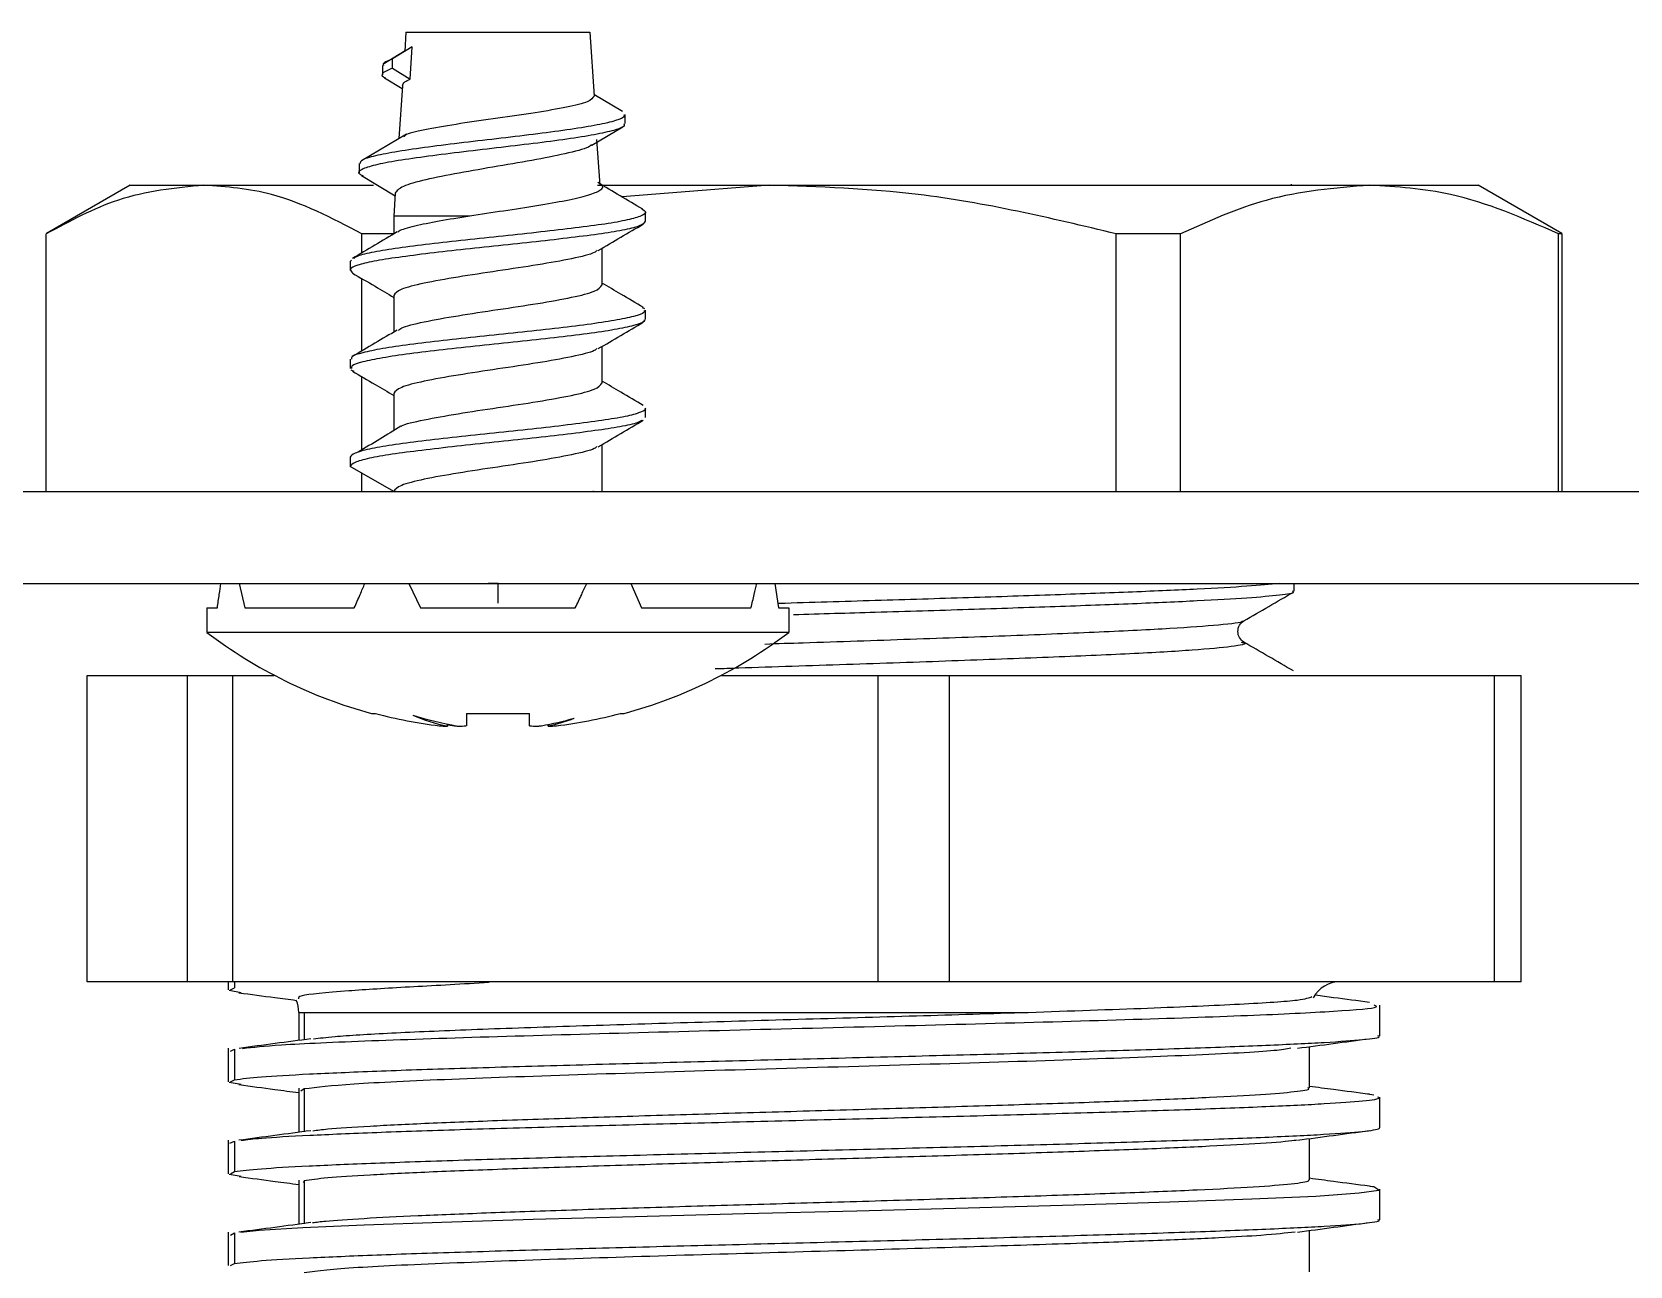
# Model space of a CAD drawing. Header units: millimetres. Extents: x 24 to 293, y 35 to 211.
# Drawn here: x 118.51 to 131.55, y 44.76 to 54.83 of the extents above; entities that cross this region are included whole.
import ezdxf

# ---------------------------------------------------------------- set-up
doc = ezdxf.new("R2010")
doc.units = ezdxf.units.MM
doc.header["$PDSIZE"] = -1

msp = doc.modelspace()

# ---------------------------------------------------------------- linework, layer by layer
at = {"color": 7, "linetype": 'Continuous', "lineweight": 25}
for p, q in [((121.564, 54.828), (121.554, 54.67)), ((121.564, 54.828), (123.064, 54.828)), ((123.064, 54.828), (123.099, 54.304)), ((121.558, 54.673), (121.374, 54.564)), ((121.614, 54.707), (121.455, 54.608)), ((121.598, 54.444), (121.614, 54.707)), ((121.372, 54.554), (121.372, 54.479)), ((121.455, 54.533), (121.455, 54.608)), ((121.455, 54.533), (121.598, 54.444)), ((121.389, 54.455), (121.534, 54.367)), ((121.535, 54.389), (121.506, 53.959)), ((123.331, 54.18), (123.098, 54.318)), ((123.352, 54.08), (123.352, 54.155)), ((123.082, 53.904), (123.333, 54.055)), ((121.567, 53.995), (121.2, 53.778)), ((123.148, 53.578), (123.123, 53.951)), ((121.181, 53.755), (121.181, 53.68)), ((121.2, 53.656), (121.475, 53.492)), ((119.314, 53.578), (118.63, 53.183)), ((119.314, 53.578), (119.915, 53.578)), ((119.915, 53.578), (121.298, 53.578)), ((121.477, 53.513), (121.464, 53.324)), ((123.127, 53.578), (124.53, 53.578)), ((124.53, 53.578), (123.328, 53.482)), ((124.53, 53.578), (129.429, 53.578)), ((128.792, 53.578), (128.792, 53.586)), ((129.429, 53.578), (130.314, 53.578)), ((130.998, 53.183), (130.314, 53.578)), ((123.519, 53.283), (123.519, 53.359)), ((121.464, 53.328), (121.464, 53.179)), ((118.627, 51.078), (118.627, 53.181)), ((121.464, 53.181), (121.204, 53.181)), ((121.204, 53.025), (121.204, 53.181)), ((127.361, 51.078), (127.361, 53.181)), ((127.887, 53.181), (127.361, 53.181)), ((127.887, 51.078), (127.887, 53.181)), ((130.971, 51.078), (130.971, 53.181)), ((131.002, 53.181), (130.971, 53.181)), ((131.002, 51.078), (131.002, 53.181)), ((121.109, 52.959), (121.109, 52.883)), ((121.112, 52.966), (121.117, 52.958)), ((123.164, 53.062), (123.164, 52.763)), ((121.204, 52.225), (121.204, 52.816)), ((121.464, 52.678), (121.464, 52.379)), ((123.492, 52.581), (123.512, 52.572)), ((123.519, 52.483), (123.519, 52.559)), ((123.164, 52.262), (123.164, 51.963)), ((121.109, 52.159), (121.109, 52.083)), ((121.115, 52.071), (121.139, 52.06)), ((121.204, 51.418), (121.204, 52.016)), ((121.464, 51.878), (121.464, 51.575)), ((123.519, 51.683), (123.519, 51.759)), ((123.164, 51.462), (123.164, 51.078)), ((121.109, 51.358), (121.109, 51.283)), ((121.464, 51.078), (121.109, 51.283)), ((121.204, 51.078), (121.204, 51.229)), ((38.564, 51.078), (136.064, 51.078)), ((38.564, 50.328), (136.064, 50.328)), ((120.202, 50.328), (120.249, 50.128)), ((121.588, 50.328), (121.683, 50.128)), ((123.4, 50.328), (123.487, 50.128)), ((124.576, 50.328), (124.604, 50.128)), ((128.814, 50.264), (128.814, 50.328)), ((119.939, 50.128), (119.939, 49.928)), ((119.939, 50.128), (120.025, 50.128)), ((120.249, 50.128), (121.142, 50.128)), ((121.683, 50.128), (122.946, 50.128)), ((123.487, 50.128), (124.38, 50.128)), ((124.604, 50.128), (124.689, 50.128)), ((124.689, 50.128), (124.689, 49.928)), ((124.689, 49.928), (119.939, 49.928)), ((118.962, 47.078), (118.962, 49.578)), ((118.962, 49.578), (119.782, 49.578)), ((119.782, 47.078), (119.782, 49.578)), ((119.782, 49.578), (120.148, 49.578)), ((120.148, 49.578), (120.148, 47.078)), ((120.148, 49.578), (120.489, 49.578)), ((124.139, 49.578), (125.417, 49.578)), ((125.417, 47.078), (125.417, 49.578)), ((125.417, 49.578), (126.001, 49.578)), ((126.001, 47.078), (126.001, 49.578)), ((126.001, 49.578), (130.449, 49.578)), ((130.449, 47.078), (130.449, 49.578)), ((130.449, 49.578), (130.667, 49.578)), ((130.667, 47.078), (130.667, 49.578)), ((121.283, 49.266), (121.316, 49.266)), ((121.904, 49.179), (121.903, 49.164)), ((121.903, 49.164), (121.904, 49.179)), ((122.057, 49.266), (122.572, 49.266)), ((122.057, 49.266), (122.057, 49.166)), ((122.572, 49.166), (122.572, 49.266)), ((122.725, 49.177), (122.725, 49.166)), ((122.725, 49.164), (122.725, 49.177)), ((123.313, 49.266), (123.345, 49.266)), ((121.903, 49.164), (121.903, 49.164)), ((121.957, 49.169), (121.959, 49.166)), ((119.782, 47.078), (118.962, 47.078)), ((120.148, 47.078), (119.782, 47.078)), ((120.114, 47.078), (120.114, 47.011)), ((120.219, 46.988), (120.12, 47.005)), ((120.132, 47.011), (120.164, 47.028)), ((125.417, 47.078), (120.148, 47.078)), ((120.164, 47.078), (120.164, 47.028)), ((126.001, 47.078), (125.417, 47.078)), ((130.449, 47.078), (126.001, 47.078)), ((130.667, 47.078), (130.449, 47.078)), ((120.689, 46.828), (120.689, 46.599)), ((120.689, 46.828), (120.733, 46.828)), ((120.733, 46.828), (126.643, 46.828)), ((120.733, 46.828), (120.733, 46.603)), ((129.514, 46.636), (129.514, 46.886)), ((120.114, 46.536), (120.114, 46.261)), ((120.132, 46.511), (120.164, 46.528)), ((120.164, 46.528), (120.164, 46.278)), ((128.939, 46.211), (128.939, 46.548)), ((120.219, 46.238), (120.12, 46.255)), ((120.132, 46.261), (120.164, 46.278)), ((120.689, 46.209), (120.689, 45.849)), ((120.733, 46.203), (120.705, 46.186)), ((120.733, 46.203), (120.733, 45.853)), ((129.465, 46.153), (129.412, 46.159)), ((129.514, 45.886), (129.514, 46.136)), ((120.114, 45.784), (120.114, 45.511)), ((128.939, 45.461), (128.939, 45.798)), ((120.126, 45.761), (120.164, 45.778)), ((120.164, 45.778), (120.164, 45.528)), ((120.132, 45.511), (120.164, 45.528)), ((120.22, 45.488), (120.12, 45.505)), ((120.689, 45.458), (120.689, 45.099)), ((120.733, 45.453), (120.724, 45.436)), ((120.733, 45.453), (120.733, 45.103)), ((129.514, 45.136), (129.514, 45.386)), ((120.114, 45.034), (120.114, 44.761)), ((120.131, 45.011), (120.164, 45.028)), ((120.164, 45.028), (120.164, 44.778)), ((128.939, 44.711), (128.939, 45.048)), ((120.132, 44.761), (120.164, 44.778))]:
    msp.add_line(p, q, dxfattribs=at)
at = {"color": 7, "linetype": 'Continuous'}
for q in [(122.234, 50.328), (122.234, 50.328), (122.314, 50.167), (122.314, 50.167)]:
    msp.add_line((122.314, 50.328), q, dxfattribs=at)
at = {"color": 7, "linetype": 'Continuous', "lineweight": 25, "flags": 128}
for points in [[(121.904, 49.177), (121.926, 49.172), (121.959, 49.166)], [(122.725, 49.164), (122.725, 49.164), (122.725, 49.164), (122.725, 49.164), (122.725, 49.165), (122.725, 49.165), (122.725, 49.165), (122.725, 49.166), (122.725, 49.166)], [(120.216, 45.034), (120.366, 45.05), (120.723, 45.072), (121.224, 45.095), (121.858, 45.117), (122.603, 45.14), (123.436, 45.163), (124.327, 45.186), (125.244, 45.209), (126.153, 45.233), (127.017, 45.257), (127.799, 45.281), (128.468, 45.305), (128.991, 45.329), (129.343, 45.354), (129.505, 45.378), (129.465, 45.403), (129.465, 45.403), (129.465, 45.403), (129.465, 45.403), (129.465, 45.403), (129.465, 45.403), (129.465, 45.403), (129.465, 45.403), (129.465, 45.403), (129.465, 45.403), (129.465, 45.403), (129.464, 45.403), (129.464, 45.403), (129.462, 45.404), (129.46, 45.404), (129.453, 45.405), (129.436, 45.408), (129.427, 45.409)]]:
    msp.add_lwpolyline(points, dxfattribs=at)
at = {"color": 7, "linetype": 'Continuous', "lineweight": 25}
for centre, radius, start, end in [((122.314, 53.054), 3.925, 232.7686, 254.7719), ((122.314, 53.054), 3.925, 285.2281, 307.2314), ((122.314, 53.054), 3.917, 255.233, 262.9643), ((122.479, 51.971), 2.85, 252.4405, 259.986), ((122.187, 50.56), 1.425, 246.5225, 258.5064), ((122.172, 51.911), 2.789, 280.2753, 285.9192), ((122.425, 50.577), 1.443, 282.0223, 290.7822), ((122.314, 53.054), 3.917, 277.0357, 284.767), ((121.945, 51.115), 1.952, 266.7409, 268.7571), ((122.315, 53.066), 3.916, 264.7964, 265.218), ((122.315, 53.066), 3.916, 265.1547, 265.218), ((121.945, 51.129), 1.966, 271.2423, 273.2487), ((122.683, 51.129), 1.966, 266.7513, 268.7577), ((122.314, 53.066), 3.916, 274.782, 275.2036), ((122.683, 51.115), 1.952, 271.2429, 273.2591), ((129.189, 46.828), 0.25, 90, 151.519), ((120.439, 46.828), 0.25, 0, 23.3048)]:
    msp.add_arc(centre, radius, start, end, dxfattribs=at)
for points, knots in [([(121.455, 54.533), (121.427, 54.521), (121.37, 54.497), (121.359, 54.471), (121.392, 54.456), (121.397, 54.454)], [0, 0, 0, 0, 0.448369, 0.900389, 1, 1, 1, 1]), ([(121.455, 54.608), (121.423, 54.596), (121.373, 54.578), (121.379, 54.56), (121.381, 54.554)], [0, 0, 0, 0, 0.661203, 1, 1, 1, 1]), ([(121.535, 54.389), (121.539, 54.4), (121.546, 54.418), (121.582, 54.436), (121.598, 54.444)], [0, 0, 0, 0, 0.560313, 1, 1, 1, 1]), ([(123.099, 54.304), (123.088, 54.289), (123.067, 54.259), (122.887, 54.214), (122.626, 54.169), (122.314, 54.125), (121.999, 54.08), (121.736, 54.035), (121.573, 53.999), (121.55, 53.978), (121.543, 53.972)], [0, 0, 0, 0, 0.133346, 0.267188, 0.401526, 0.53636, 0.67169, 0.807516, 0.943838, 1, 1, 1, 1]), ([(123.342, 54.155), (123.345, 54.15), (123.354, 54.133), (123.284, 54.105), (123.136, 54.069), (122.915, 54.033), (122.643, 53.997), (122.341, 53.961), (122.032, 53.925), (121.74, 53.889), (121.49, 53.853), (121.303, 53.817), (121.194, 53.784), (121.191, 53.764), (121.189, 53.755)], [0, 0, 0, 0, 0.032565, 0.1191, 0.206361, 0.2943, 0.382957, 0.472301, 0.562355, 0.653104, 0.744554, 0.836709, 0.929556, 1, 1, 1, 1]), ([(123.342, 54.08), (123.345, 54.075), (123.354, 54.058), (123.284, 54.03), (123.136, 53.994), (122.915, 53.958), (122.643, 53.922), (122.341, 53.886), (122.032, 53.85), (121.74, 53.814), (121.49, 53.778), (121.3, 53.742), (121.195, 53.707), (121.163, 53.677), (121.202, 53.66), (121.214, 53.655)], [0, 0, 0, 0, 0.030573, 0.111814, 0.193736, 0.276295, 0.359528, 0.443407, 0.527951, 0.613148, 0.699003, 0.78552, 0.872687, 0.960524, 1, 1, 1, 1]), ([(123.078, 53.909), (123.075, 53.905), (123.055, 53.882), (122.9, 53.841), (122.638, 53.787), (122.314, 53.732), (121.989, 53.677), (121.713, 53.622), (121.518, 53.567), (121.49, 53.531), (121.477, 53.513)], [0, 0, 0, 0, 0.0322731, 0.1687353, 0.3057922, 0.4434439, 0.5816905, 0.720532, 0.8599685, 1, 1, 1, 1]), ([(119.915, 53.578), (119.679, 53.555), (119.244, 53.512), (118.821, 53.285), (118.627, 53.181)], [0, 0, 0, 0, 0.5422, 1, 1, 1, 1]), ([(121.204, 53.181), (120.96, 53.309), (120.535, 53.531), (120.1, 53.564), (119.915, 53.578)], [0, 0, 0, 0, 0.57555, 1, 1, 1, 1]), ([(122.084, 53.328), (122.176, 53.342), (122.361, 53.37), (122.639, 53.412), (122.879, 53.454), (123.063, 53.496), (123.157, 53.538), (123.183, 53.567), (123.151, 53.583), (123.147, 53.585)], [0, 0, 0, 0, 0.163219, 0.326437, 0.489656, 0.652875, 0.816093, 0.979312, 1, 1, 1, 1]), ([(123.496, 53.383), (123.434, 53.419), (123.312, 53.491), (123.19, 53.564), (123.129, 53.6)], [0, 0, 0, 0, 0.501384, 1, 1, 1, 1]), ([(127.361, 53.181), (126.824, 53.309), (125.892, 53.531), (124.936, 53.564), (124.53, 53.578)], [0, 0, 0, 0, 0.57555, 1, 1, 1, 1]), ([(129.429, 53.578), (129.146, 53.555), (128.625, 53.512), (128.118, 53.285), (127.887, 53.181)], [0, 0, 0, 0, 0.5422, 1, 1, 1, 1]), ([(130.971, 53.181), (130.679, 53.309), (130.171, 53.531), (129.65, 53.564), (129.429, 53.578)], [0, 0, 0, 0, 0.57555, 1, 1, 1, 1]), ([(123.486, 53.385), (123.501, 53.376), (123.535, 53.357), (123.494, 53.327), (123.382, 53.294), (123.197, 53.261), (122.953, 53.229), (122.668, 53.196), (122.359, 53.163), (122.047, 53.13), (121.753, 53.097), (121.495, 53.064), (121.296, 53.032), (121.171, 53.004), (121.147, 52.987), (121.139, 52.981)], [0, 0, 0, 0, 0.061403, 0.142742, 0.22412, 0.305458, 0.386837, 0.468174, 0.549553, 0.630891, 0.71227, 0.793608, 0.874986, 0.956326, 1, 1, 1, 1]), ([(123.517, 53.283), (123.511, 53.273), (123.498, 53.251), (123.381, 53.219), (123.197, 53.186), (122.953, 53.154), (122.668, 53.121), (122.359, 53.088), (122.047, 53.055), (121.753, 53.022), (121.496, 52.989), (121.293, 52.957), (121.158, 52.924), (121.096, 52.892), (121.12, 52.87), (121.131, 52.86)], [0, 0, 0, 0, 0.073493, 0.15108, 0.228628, 0.306215, 0.383762, 0.461349, 0.538897, 0.616483, 0.694031, 0.771617, 0.849167, 0.926751, 1, 1, 1, 1]), ([(121.464, 53.328), (121.473, 53.328), (121.49, 53.328), (121.626, 53.328), (121.826, 53.328), (121.998, 53.328), (122.084, 53.328)], [0, 0, 0, 0, 0.25, 0.5, 0.75, 1, 1, 1, 1]), ([(121.498, 53.194), (121.501, 53.198), (121.516, 53.215), (121.63, 53.246), (121.825, 53.287), (121.998, 53.314), (122.084, 53.328)], [0, 0, 0, 0, 0.0758489, 0.3838993, 0.6919496, 1, 1, 1, 1]), ([(123.134, 53.044), (123.195, 53.081), (123.318, 53.153), (123.44, 53.225), (123.502, 53.261)], [0, 0, 0, 0, 0.49852, 1, 1, 1, 1]), ([(121.493, 53.196), (121.432, 53.16), (121.31, 53.088), (121.188, 53.016), (121.127, 52.98)], [0, 0, 0, 0, 0.498658, 1, 1, 1, 1]), ([(123.123, 53.047), (123.117, 53.04), (123.094, 53.018), (122.926, 52.978), (122.649, 52.928), (122.314, 52.878), (121.98, 52.828), (121.699, 52.778), (121.503, 52.728), (121.477, 52.695), (121.464, 52.678)], [0, 0, 0, 0, 0.049585, 0.185358, 0.321132, 0.456906, 0.592679, 0.728453, 0.864226, 1, 1, 1, 1]), ([(121.127, 52.861), (121.189, 52.825), (121.301, 52.759), (121.413, 52.692), (121.464, 52.662)], [0, 0, 0, 0, 0.546224, 1, 1, 1, 1]), ([(121.504, 52.394), (121.511, 52.4), (121.534, 52.423), (121.703, 52.463), (121.979, 52.513), (122.315, 52.563), (122.648, 52.613), (122.929, 52.663), (123.126, 52.713), (123.152, 52.746), (123.164, 52.763)], [0, 0, 0, 0, 0.051376, 0.186893, 0.322411, 0.457929, 0.593447, 0.728964, 0.864482, 1, 1, 1, 1]), ([(123.502, 52.58), (123.441, 52.616), (123.328, 52.682), (123.216, 52.749), (123.164, 52.779)], [0, 0, 0, 0, 0.543908, 1, 1, 1, 1]), ([(123.509, 52.558), (123.511, 52.552), (123.514, 52.535), (123.431, 52.507), (123.276, 52.474), (123.052, 52.441), (122.781, 52.408), (122.478, 52.375), (122.165, 52.343), (121.862, 52.31), (121.589, 52.277), (121.363, 52.244), (121.202, 52.211), (121.116, 52.183), (121.118, 52.165), (121.119, 52.158)], [0, 0, 0, 0, 0.046495, 0.128528, 0.210554, 0.292585, 0.374613, 0.456642, 0.538673, 0.620698, 0.702732, 0.784755, 0.866791, 0.948811, 1, 1, 1, 1]), ([(123.509, 52.483), (123.511, 52.477), (123.514, 52.46), (123.431, 52.432), (123.276, 52.399), (123.052, 52.366), (122.781, 52.333), (122.478, 52.3), (122.165, 52.268), (121.862, 52.235), (121.589, 52.202), (121.363, 52.169), (121.202, 52.136), (121.116, 52.108), (121.118, 52.09), (121.119, 52.083)], [0, 0, 0, 0, 0.04652, 0.128596, 0.210665, 0.292739, 0.37481, 0.456881, 0.538955, 0.621024, 0.703101, 0.785167, 0.867246, 0.949309, 1, 1, 1, 1]), ([(123.134, 52.244), (123.195, 52.28), (123.317, 52.353), (123.44, 52.425), (123.501, 52.461)], [0, 0, 0, 0, 0.498544, 1, 1, 1, 1]), ([(121.493, 52.396), (121.432, 52.36), (121.311, 52.288), (121.188, 52.216), (121.127, 52.18)], [0, 0, 0, 0, 0.498754, 1, 1, 1, 1]), ([(123.123, 52.246), (123.117, 52.24), (123.094, 52.218), (122.926, 52.178), (122.649, 52.128), (122.314, 52.078), (121.98, 52.028), (121.699, 51.978), (121.503, 51.928), (121.477, 51.895), (121.464, 51.878)], [0, 0, 0, 0, 0.0491732, 0.1850056, 0.320838, 0.4566704, 0.5925028, 0.7283352, 0.8641676, 1, 1, 1, 1]), ([(121.127, 52.061), (121.189, 52.025), (121.301, 51.959), (121.413, 51.892), (121.464, 51.862)], [0, 0, 0, 0, 0.546615, 1, 1, 1, 1]), ([(121.525, 51.61), (121.526, 51.611), (121.548, 51.629), (121.706, 51.663), (121.978, 51.713), (122.315, 51.763), (122.648, 51.813), (122.929, 51.863), (123.126, 51.913), (123.152, 51.946), (123.164, 51.963)], [0, 0, 0, 0, 0.008918, 0.150501, 0.292084, 0.433667, 0.57525, 0.716834, 0.858417, 1, 1, 1, 1]), ([(123.501, 51.78), (123.44, 51.816), (123.327, 51.882), (123.215, 51.949), (123.164, 51.979)], [0, 0, 0, 0, 0.5442961, 1, 1, 1, 1]), ([(123.513, 51.758), (123.515, 51.756), (123.527, 51.743), (123.471, 51.719), (123.345, 51.686), (123.143, 51.654), (122.889, 51.621), (122.596, 51.588), (122.284, 51.555), (121.975, 51.522), (121.688, 51.489), (121.442, 51.457), (121.255, 51.424), (121.133, 51.391), (121.117, 51.369), (121.109, 51.358)], [0, 0, 0, 0, 0.0152392, 0.0972836, 0.1793683, 0.2614121, 0.3434973, 0.4255406, 0.5076259, 0.5896693, 0.6717544, 0.7537993, 0.8358852, 0.917923, 1, 1, 1, 1]), ([(123.489, 51.66), (123.482, 51.654), (123.46, 51.638), (123.341, 51.611), (123.144, 51.579), (122.888, 51.546), (122.596, 51.513), (122.284, 51.48), (121.975, 51.447), (121.688, 51.414), (121.442, 51.382), (121.255, 51.349), (121.133, 51.316), (121.117, 51.294), (121.109, 51.283)], [0, 0, 0, 0, 0.040849, 0.1280653, 0.2152382, 0.3024551, 0.3896275, 0.4768444, 0.5640169, 0.6512336, 0.7384077, 0.8256254, 0.9127918, 1, 1, 1, 1]), ([(123.134, 51.444), (123.195, 51.48), (123.317, 51.553), (123.44, 51.625), (123.501, 51.661)], [0, 0, 0, 0, 0.498576, 1, 1, 1, 1]), ([(121.523, 51.611), (121.465, 51.576), (121.35, 51.505), (121.233, 51.435), (121.174, 51.4)], [0, 0, 0, 0, 0.4997054, 1, 1, 1, 1]), ([(123.123, 51.446), (123.117, 51.44), (123.094, 51.418), (122.926, 51.378), (122.649, 51.328), (122.314, 51.278), (121.98, 51.228), (121.699, 51.178), (121.503, 51.128), (121.477, 51.095), (121.464, 51.078)], [0, 0, 0, 0, 0.0488, 0.184686, 0.320571, 0.456457, 0.592343, 0.728229, 0.864114, 1, 1, 1, 1]), ([(120.025, 50.128), (120.03, 50.165), (120.039, 50.232), (120.049, 50.298), (120.053, 50.328)], [0, 0, 0, 0, 0.5525358, 1, 1, 1, 1]), ([(121.142, 50.128), (121.158, 50.165), (121.187, 50.232), (121.216, 50.298), (121.229, 50.328)], [0, 0, 0, 0, 0.552536, 1, 1, 1, 1]), ([(122.946, 50.128), (122.964, 50.165), (122.995, 50.232), (123.026, 50.298), (123.04, 50.328)], [0, 0, 0, 0, 0.552536, 1, 1, 1, 1]), ([(124.38, 50.128), (124.389, 50.165), (124.405, 50.232), (124.42, 50.298), (124.427, 50.328)], [0, 0, 0, 0, 0.5525358, 1, 1, 1, 1]), ([(128.692, 50.328), (128.614, 50.32), (128.457, 50.305), (128.041, 50.281), (127.512, 50.258), (126.877, 50.235), (126.163, 50.211), (125.398, 50.188), (124.865, 50.172), (124.603, 50.164), (124.599, 50.164)], [0, 0, 0, 0, 0.142566, 0.285133, 0.427701, 0.570268, 0.712835, 0.855403, 0.99797, 1, 1, 1, 1]), ([(124.728, 50.074), (124.951, 50.081), (125.436, 50.095), (126.163, 50.117), (126.877, 50.141), (127.512, 50.164), (128.042, 50.188), (128.452, 50.211), (128.71, 50.235), (128.825, 50.252), (128.804, 50.262), (128.799, 50.264)], [0, 0, 0, 0, 0.104652, 0.227977, 0.351302, 0.474627, 0.597952, 0.721277, 0.844602, 0.967927, 1, 1, 1, 1]), ([(128.403, 50.023), (128.471, 50.062), (128.606, 50.141), (128.742, 50.219), (128.809, 50.258)], [0, 0, 0, 0, 0.499969, 1, 1, 1, 1]), ([(128.386, 50.023), (128.389, 50.021), (128.402, 50.01), (128.219, 49.988), (127.831, 49.959), (127.247, 49.93), (126.519, 49.901), (125.69, 49.871), (124.993, 49.848), (124.598, 49.835), (124.494, 49.831)], [0, 0, 0, 0, 0.028387, 0.181183, 0.334004, 0.486802, 0.639621, 0.792421, 0.945238, 1, 1, 1, 1]), ([(128.402, 49.849), (128.389, 49.86), (128.363, 49.882), (128.35, 49.936), (128.363, 49.991), (128.389, 50.012), (128.402, 50.023)], [0, 0, 0, 0, 0.251252, 0.499973, 0.748817, 1, 1, 1, 1]), ([(128.382, 49.849), (128.392, 49.847), (128.444, 49.835), (128.324, 49.813), (128.015, 49.783), (127.499, 49.754), (126.825, 49.725), (126.03, 49.695), (125.165, 49.666), (124.497, 49.644), (124.152, 49.632), (124.088, 49.63)], [0, 0, 0, 0, 0.032738, 0.16659, 0.300465, 0.434319, 0.568184, 0.702042, 0.83592, 0.969777, 1, 1, 1, 1]), ([(128.808, 49.614), (128.741, 49.653), (128.605, 49.732), (128.47, 49.81), (128.402, 49.849)], [0, 0, 0, 0, 0.500032, 1, 1, 1, 1]), ([(120.2, 46.988), (120.298, 46.975), (120.454, 46.954), (120.61, 46.934), (120.668, 46.926)], [0, 0, 0, 0, 0.628168, 1, 1, 1, 1]), ([(122.161, 47.078), (122.183, 47.078), (122.207, 47.078), (122.236, 47.077), (122.24, 47.077), (122.242, 47.076), (122.244, 47.076), (122.244, 47.075), (122.236, 47.072), (122.004, 47.056), (121.562, 47.034), (121.014, 46.999), (120.685, 46.968), (120.687, 46.947), (120.688, 46.939)], [0, 0, 0, 0, 0.017774, 0.019862, 0.020644, 0.021326, 0.022001, 0.022764, 0.02479, 0.04212, 0.269385, 0.502643, 0.817195, 1, 1, 1, 1]), ([(129.428, 46.909), (129.33, 46.922), (129.184, 46.941), (129.037, 46.961), (128.988, 46.968)], [0, 0, 0, 0, 0.665924, 1, 1, 1, 1]), ([(120.23, 46.534), (120.317, 46.544), (120.509, 46.565), (121.242, 46.597), (122.275, 46.631), (123.527, 46.666), (124.882, 46.7), (126.233, 46.735), (127.466, 46.769), (128.486, 46.803), (129.18, 46.838), (129.519, 46.865), (129.479, 46.881), (129.467, 46.886)], [0, 0, 0, 0, 0.080932, 0.178659, 0.276386, 0.374112, 0.471839, 0.569566, 0.667292, 0.765019, 0.862746, 0.960472, 1, 1, 1, 1]), ([(120.81, 46.612), (120.86, 46.618), (120.981, 46.634), (121.422, 46.66), (122.072, 46.688), (122.881, 46.716), (123.795, 46.744), (124.764, 46.772), (125.743, 46.8), (126.343, 46.819), (126.643, 46.828)], [0, 0, 0, 0, 0.08996, 0.219966, 0.349971, 0.479977, 0.609983, 0.739989, 0.869994, 1, 1, 1, 1]), ([(126.643, 46.828), (126.983, 46.84), (127.664, 46.863), (128.413, 46.896), (128.887, 46.927), (128.936, 46.947), (128.958, 46.956)], [0, 0, 0, 0, 0.257605, 0.515747, 0.779358, 1, 1, 1, 1]), ([(120.164, 46.278), (120.226, 46.286), (120.349, 46.302), (120.754, 46.325), (121.302, 46.349), (121.989, 46.372), (122.783, 46.395), (123.656, 46.419), (124.573, 46.442), (125.499, 46.466), (126.399, 46.489), (127.238, 46.513), (127.984, 46.536), (128.607, 46.56), (129.089, 46.583), (129.392, 46.606), (129.527, 46.624), (129.502, 46.634), (129.497, 46.636)], [0, 0, 0, 0, 0.065531, 0.131061, 0.196592, 0.262123, 0.327653, 0.393184, 0.458715, 0.524245, 0.589776, 0.655307, 0.720837, 0.786368, 0.851899, 0.917429, 0.98296, 1, 1, 1, 1]), ([(120.788, 46.612), (120.691, 46.599), (120.495, 46.573), (120.3, 46.547), (120.202, 46.534)], [0, 0, 0, 0, 0.499382, 1, 1, 1, 1]), ([(128.84, 46.535), (128.938, 46.548), (129.133, 46.574), (129.329, 46.6), (129.427, 46.613)], [0, 0, 0, 0, 0.499376, 1, 1, 1, 1]), ([(128.787, 46.535), (128.75, 46.528), (128.638, 46.509), (127.996, 46.477), (126.97, 46.438), (125.691, 46.399), (124.327, 46.36), (123.01, 46.32), (121.893, 46.281), (121.055, 46.242), (120.84, 46.216), (120.733, 46.203)], [0, 0, 0, 0, 0.057466, 0.175283, 0.2931, 0.410916, 0.528733, 0.64655, 0.764367, 0.882183, 1, 1, 1, 1]), ([(120.201, 46.238), (120.298, 46.225), (120.461, 46.203), (120.624, 46.182), (120.689, 46.173)], [0, 0, 0, 0, 0.599983, 1, 1, 1, 1]), ([(120.804, 45.862), (120.84, 45.867), (120.932, 45.88), (121.253, 45.9), (121.731, 45.924), (122.335, 45.947), (123.032, 45.97), (123.797, 45.994), (124.602, 46.017), (125.415, 46.041), (126.205, 46.064), (126.941, 46.088), (127.596, 46.111), (128.143, 46.135), (128.566, 46.158), (128.832, 46.181), (128.951, 46.199), (128.929, 46.209), (128.924, 46.211)], [0, 0, 0, 0, 0.042514, 0.109659, 0.176804, 0.243949, 0.311094, 0.378239, 0.445384, 0.512528, 0.579673, 0.646818, 0.713963, 0.781108, 0.848253, 0.915398, 0.982543, 1, 1, 1, 1]), ([(129.429, 46.159), (129.331, 46.172), (129.168, 46.193), (129.005, 46.215), (128.939, 46.224)], [0, 0, 0, 0, 0.600154, 1, 1, 1, 1]), ([(120.219, 45.784), (120.267, 45.79), (120.378, 45.804), (120.756, 45.825), (121.302, 45.849), (121.989, 45.872), (122.783, 45.895), (123.656, 45.919), (124.573, 45.942), (125.499, 45.966), (126.399, 45.989), (127.238, 46.013), (127.984, 46.036), (128.607, 46.06), (129.089, 46.083), (129.392, 46.106), (129.527, 46.124), (129.502, 46.134), (129.497, 46.136)], [0, 0, 0, 0, 0.0501221, 0.1167335, 0.1833449, 0.2499563, 0.3165677, 0.3831791, 0.4497905, 0.5164019, 0.5830133, 0.6496247, 0.7162361, 0.7828475, 0.8494588, 0.9160702, 0.9826816, 1, 1, 1, 1]), ([(120.164, 45.528), (120.225, 45.536), (120.348, 45.552), (120.749, 45.575), (121.293, 45.598), (121.975, 45.622), (122.765, 45.645), (123.634, 45.668), (124.549, 45.692), (125.475, 45.715), (126.377, 45.739), (127.219, 45.762), (127.969, 45.786), (128.598, 45.809), (129.08, 45.833), (129.346, 45.852), (129.467, 45.868), (129.512, 45.878), (129.51, 45.884), (129.509, 45.886)], [0, 0, 0, 0, 0.06513, 0.130312, 0.195547, 0.260834, 0.326173, 0.391564, 0.457008, 0.522504, 0.588052, 0.653653, 0.719306, 0.785011, 0.850768, 0.916577, 0.949542, 0.98252, 1, 1, 1, 1]), ([(120.787, 45.862), (120.69, 45.849), (120.495, 45.823), (120.299, 45.797), (120.201, 45.784)], [0, 0, 0, 0, 0.499408, 1, 1, 1, 1]), ([(128.833, 45.785), (128.827, 45.784), (128.784, 45.775), (128.555, 45.758), (128.146, 45.735), (127.595, 45.711), (126.942, 45.688), (126.205, 45.664), (125.415, 45.641), (124.602, 45.617), (123.797, 45.594), (123.032, 45.57), (122.335, 45.547), (121.732, 45.524), (121.251, 45.5), (120.895, 45.477), (120.787, 45.461), (120.733, 45.453)], [0, 0, 0, 0, 0.011122, 0.081756, 0.15239, 0.223025, 0.293659, 0.364293, 0.434927, 0.505561, 0.576195, 0.646829, 0.717463, 0.788098, 0.858732, 0.929366, 1, 1, 1, 1]), ([(128.842, 45.785), (128.94, 45.798), (129.135, 45.824), (129.33, 45.85), (129.428, 45.863)], [0, 0, 0, 0, 0.499372, 1, 1, 1, 1]), ([(120.202, 45.488), (120.3, 45.475), (120.462, 45.453), (120.625, 45.432), (120.689, 45.423)], [0, 0, 0, 0, 0.602049, 1, 1, 1, 1]), ([(120.802, 45.112), (120.833, 45.116), (120.918, 45.128), (121.207, 45.147), (121.645, 45.17), (122.205, 45.192), (122.863, 45.215), (123.598, 45.238), (124.385, 45.261), (125.195, 45.284), (125.998, 45.308), (126.761, 45.332), (127.453, 45.356), (128.044, 45.38), (128.507, 45.404), (128.815, 45.429), (128.935, 45.448), (128.934, 45.458), (128.934, 45.461)], [0, 0, 0, 0, 0.0385059, 0.1018984, 0.1658645, 0.230404, 0.295517, 0.3612035, 0.4274632, 0.4942963, 0.5617027, 0.6296823, 0.6982351, 0.767361, 0.83706, 0.907332, 0.9781769, 1, 1, 1, 1]), ([(129.428, 45.409), (129.33, 45.422), (129.167, 45.443), (129.004, 45.465), (128.939, 45.474)], [0, 0, 0, 0, 0.601186, 1, 1, 1, 1]), ([(120.164, 44.778), (120.226, 44.786), (120.349, 44.802), (120.754, 44.825), (121.302, 44.849), (121.989, 44.872), (122.783, 44.895), (123.656, 44.919), (124.573, 44.942), (125.499, 44.966), (126.399, 44.989), (127.238, 45.013), (127.984, 45.036), (128.607, 45.06), (129.089, 45.083), (129.392, 45.106), (129.527, 45.124), (129.502, 45.134), (129.497, 45.136)], [0, 0, 0, 0, 0.0655309, 0.1310618, 0.1965928, 0.2621237, 0.3276546, 0.3931855, 0.4587165, 0.5242474, 0.5897783, 0.6553092, 0.7208402, 0.7863711, 0.851902, 0.917433, 0.9829639, 1, 1, 1, 1]), ([(120.787, 45.112), (120.689, 45.099), (120.494, 45.073), (120.298, 45.047), (120.201, 45.034)], [0, 0, 0, 0, 0.499412, 1, 1, 1, 1]), ([(128.821, 45.035), (128.745, 45.026), (128.611, 45.01), (128.197, 44.987), (127.702, 44.965), (127.032, 44.941), (126.19, 44.914), (125.194, 44.884), (124.091, 44.853), (122.959, 44.819), (121.919, 44.782), (121.072, 44.744), (120.848, 44.717), (120.733, 44.703)], [0, 0, 0, 0, 0.081229, 0.141351, 0.20855, 0.28282, 0.364154, 0.452543, 0.547979, 0.650453, 0.759955, 0.876475, 1, 1, 1, 1]), ([(128.842, 45.035), (128.939, 45.048), (129.135, 45.074), (129.33, 45.1), (129.428, 45.113)], [0, 0, 0, 0, 0.4994211, 1, 1, 1, 1])]:
    msp.add_open_spline(points, degree=3, knots=knots, dxfattribs=at)
at = {"color": 7, "linetype": 'Continuous'}
for p in [(123.092, 51.078), (122.314, 50.328), (122.314, 50.328)]:
    msp.add_point(p, dxfattribs=at)

doc.saveas('drawing.dxf')
